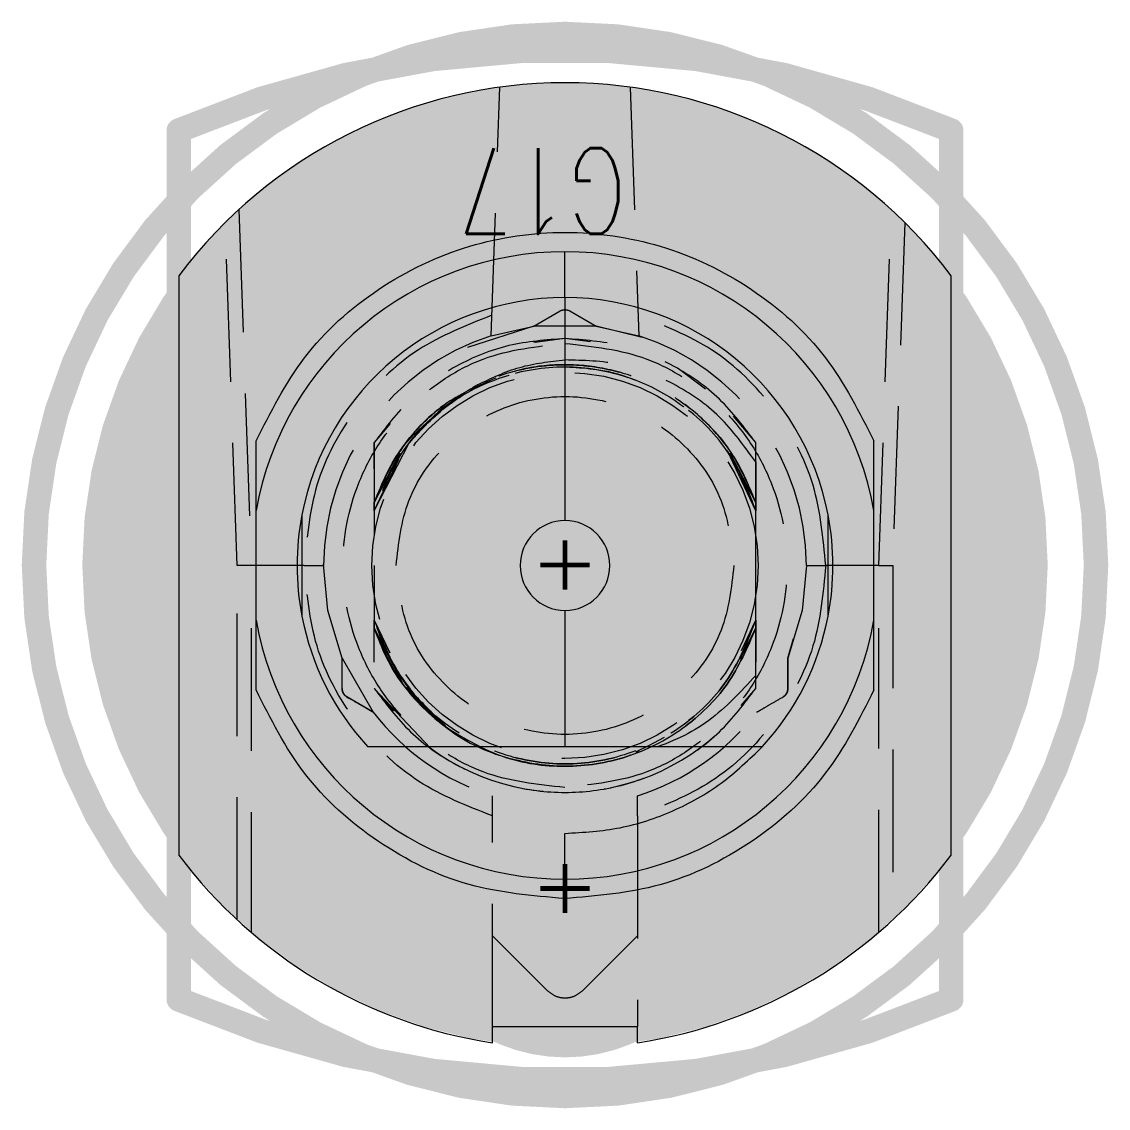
# Model space of a CAD drawing. Header units: millimetres. Extents: x 5 to 1395, y 5 to 415.
# Drawn here: x 1306.79 to 1318.05, y 98.57 to 109.83 of the extents above; entities that cross this region are included whole.
import ezdxf

# ---------------------------------------------------------------- set-up
doc = ezdxf.new("R2010")
doc.units = ezdxf.units.MM
doc.linetypes.add('HIDDEN', pattern=[1.905, 1.27, -0.635])
for name, color, linetype in [('DRIL_PLTE_THRU_01', 16, 'Continuous'), ('DRIL_PLTE_THRU_02', 146, 'Continuous'), ('DRIL_PLTE_THRU_03', 56, 'Continuous'), ('DRIL_PLTE_THRU_04', 216, 'Continuous'), ('DRIL_PLTE_THRU_05', 34, 'Continuous'), ('DRIL_PLTE_THRU_06', 96, 'Continuous'), ('DRIL_PLTE_THRU_07', 171, 'Continuous'), ('DRIL_PLTE_THRU_08', 176, 'Continuous'), ('DRIL_SYMBOL', 2, 'Continuous'), ('PADS_BOT', 5, 'Continuous'), ('PADS_INNER', 1, 'Continuous'), ('PADS_TOP', 1, 'Continuous'), ('PART_NAME_01', 1, 'Continuous'), ('PART_TOP_2DLINE_26', 5, 'Continuous'), ('PART_TOP_2DLINE_27', 5, 'Continuous')]:
    doc.layers.add(name, color=color, linetype=linetype)
doc.styles.add('W0$127', font='simplex', dxfattribs={"width": 0.75})

# ---------------------------------------------------------------- blocks, each defined once
blk = doc.blocks.new('SMOOTH_0$254')
at = {"const_width": 0.127}
blk.add_lwpolyline([(-0.0635, 0, 1), (0.0635, 0, 1)], format="xyb", close=True, dxfattribs=at)
blk = doc.blocks.new('PART_BODY_TOP_1')
at = {"layer": 'PART_TOP_2DLINE_26', "const_width": 0.254}
blk.add_lwpolyline([(5.5, 0, 1), (-5.5, 0, 1)], format="xyb", close=True, dxfattribs=at)
at = {"layer": 'PART_TOP_2DLINE_27', "const_width": 0.254}
blk.add_lwpolyline([(-4.5, 4), (4.5, 4, -0.208911), (4.5, -4), (-4.5, -4, -0.208911)], format="xyb", close=True, dxfattribs=at)
at = {"layer": 'PART_TOP_2DLINE_27'}
for p in [(-4.5, 4), (4.5, 4), (-4.5, -4), (4.5, -4)]:
    blk.add_blockref('SMOOTH_0$254', p, dxfattribs=at)
blk = doc.blocks.new('DRIL_SYMBOL_5$15')
at = {"layer": 'DRIL_SYMBOL', "const_width": 0.0508}
for points in [[(0, -0.254), (0, 0.254)], [(-0.254, 0), (0.254, 0)]]:
    blk.add_lwpolyline(points, dxfattribs=at)
blk = doc.blocks.new('DRIL_HOLE_5$15')
at = {"const_width": 2.575}
blk.add_lwpolyline([(-1.2875, 0, 1), (1.2875, 0, 1)], format="xyb", close=True, dxfattribs=at)
blk.add_blockref('DRIL_SYMBOL_5$15', (0, 0))
blk = doc.blocks.new('PAD_0')
at = {"const_width": 5}
blk.add_lwpolyline([(0, -2.5, 1), (0, 2.5, 1)], format="xyb", close=True, dxfattribs=at)
blk = doc.blocks.new('STK_TOP_181')
at = {"layer": 'DRIL_PLTE_THRU_01'}
blk.add_blockref('DRIL_HOLE_5$15', (0, 0), dxfattribs=at)
at = {"layer": 'DRIL_PLTE_THRU_02'}
blk.add_blockref('DRIL_HOLE_5$15', (0, 0), dxfattribs=at)
at = {"layer": 'DRIL_PLTE_THRU_03'}
blk.add_blockref('DRIL_HOLE_5$15', (0, 0), dxfattribs=at)
at = {"layer": 'DRIL_PLTE_THRU_04'}
blk.add_blockref('DRIL_HOLE_5$15', (0, 0), dxfattribs=at)
at = {"layer": 'DRIL_PLTE_THRU_05'}
blk.add_blockref('DRIL_HOLE_5$15', (0, 0), dxfattribs=at)
at = {"layer": 'DRIL_PLTE_THRU_06'}
blk.add_blockref('DRIL_HOLE_5$15', (0, 0), dxfattribs=at)
at = {"layer": 'DRIL_PLTE_THRU_07'}
blk.add_blockref('DRIL_HOLE_5$15', (0, 0), dxfattribs=at)
at = {"layer": 'DRIL_PLTE_THRU_08'}
blk.add_blockref('DRIL_HOLE_5$15', (0, 0), dxfattribs=at)
at = {"layer": 'PADS_BOT'}
blk.add_blockref('PAD_0', (0, 0), dxfattribs=at)
at = {"layer": 'PADS_INNER'}
blk.add_blockref('PAD_0', (0, 0), dxfattribs=at)
at = {"layer": 'PADS_TOP'}
blk.add_blockref('PAD_0', (0, 0), dxfattribs=at)
blk = doc.blocks.new('DRIL_SYMBOL_2$55')
at = {"layer": 'DRIL_SYMBOL', "const_width": 0.0508}
for points in [[(0, -0.254), (0, 0.254)], [(-0.254, 0), (0.254, 0)]]:
    blk.add_lwpolyline(points, dxfattribs=at)
blk = doc.blocks.new('DRIL_HOLE_2$55')
at = {"const_width": 1.275}
blk.add_lwpolyline([(-0.6375, 0, 1), (0.6375, 0, 1)], format="xyb", close=True, dxfattribs=at)
blk.add_blockref('DRIL_SYMBOL_2$55', (0, 0))
blk = doc.blocks.new('PAD_1')
at = {"const_width": 1.75}
blk.add_lwpolyline([(0, -0.875, 1), (0, 0.875, 1)], format="xyb", close=True, dxfattribs=at)
blk = doc.blocks.new('STK_TOP_182')
at = {"layer": 'DRIL_PLTE_THRU_01'}
blk.add_blockref('DRIL_HOLE_2$55', (0, 0), dxfattribs=at)
at = {"layer": 'DRIL_PLTE_THRU_02'}
blk.add_blockref('DRIL_HOLE_2$55', (0, 0), dxfattribs=at)
at = {"layer": 'DRIL_PLTE_THRU_03'}
blk.add_blockref('DRIL_HOLE_2$55', (0, 0), dxfattribs=at)
at = {"layer": 'DRIL_PLTE_THRU_04'}
blk.add_blockref('DRIL_HOLE_2$55', (0, 0), dxfattribs=at)
at = {"layer": 'DRIL_PLTE_THRU_05'}
blk.add_blockref('DRIL_HOLE_2$55', (0, 0), dxfattribs=at)
at = {"layer": 'DRIL_PLTE_THRU_06'}
blk.add_blockref('DRIL_HOLE_2$55', (0, 0), dxfattribs=at)
at = {"layer": 'DRIL_PLTE_THRU_07'}
blk.add_blockref('DRIL_HOLE_2$55', (0, 0), dxfattribs=at)
at = {"layer": 'DRIL_PLTE_THRU_08'}
blk.add_blockref('DRIL_HOLE_2$55', (0, 0), dxfattribs=at)
at = {"layer": 'PADS_BOT'}
blk.add_blockref('PAD_1', (0, 0), dxfattribs=at)
at = {"layer": 'PADS_INNER'}
blk.add_blockref('PAD_1', (0, 0), dxfattribs=at)
at = {"layer": 'PADS_TOP'}
blk.add_blockref('PAD_1', (0, 0), dxfattribs=at)
blk = doc.blocks.new('SYM_TOP_3')
for name, p in [('PART_BODY_TOP_1', (0, 0)), ('STK_TOP_181', (0, 0)), ('STK_TOP_182', (3.35, 0))]:
    blk.add_blockref(name, p)
blk = doc.blocks.new('PART_TOP_6')
blk.add_blockref('SYM_TOP_3', (0, 0))
at = {"layer": 'PART_NAME_01', "style": 'W0$127', "width": 0.75}
blk.add_text('G17', height=0.889, rotation=270, dxfattribs=at).set_placement((-4.318, 0.635))
blk = doc.blocks.new('q')
at = {"rotation": 270}
blk.add_blockref('PART_TOP_6', (1312.42, 104.199), dxfattribs=at)

msp = doc.modelspace()

# ---------------------------------------------------------------- linework, layer by layer
at = {"color": 7, "linetype": 'HIDDEN', "lineweight": 0}
for p, q in [((1311.6549, 106.5739), (1311.7448, 109.148)), ((1313.0948, 109.148), (1313.1847, 106.5739)), ((1309.0411, 107.8795), (1309.1698, 104.1938)), ((1315.6698, 104.1938), (1315.7985, 107.8795)), ((1309.0254, 104.1938), (1308.9013, 107.7463)), ((1315.9383, 107.7463), (1315.8142, 104.1938)), ((1312.0969, 106.6728), (1312.3698, 106.8304)), ((1312.4698, 106.8304), (1312.7427, 106.6728)), ((1312.0969, 106.6728), (1311.4088, 106.4527)), ((1311.6549, 106.5739), (1312.0969, 106.6728)), ((1312.7427, 106.6728), (1312.0969, 106.6728)), ((1312.7427, 106.6728), (1313.1847, 106.5739)), ((1313.2206, 106.5537), (1312.7427, 106.6728)), ((1312.4198, 106.5438), (1312.0961, 106.5032)), ((1312.4198, 106.5438), (1312.1095, 106.5049)), ((1312.6848, 106.5106), (1312.4198, 106.5438)), ((1313.8764, 106.0183), (1313.5948, 106.2289)), ((1314.3948, 105.4673), (1314.1656, 105.7408)), ((1310.6102, 105.6647), (1310.4448, 105.4673)), ((1310.5616, 105.6066), (1310.4448, 105.4673)), ((1310.4448, 105.1947), (1310.4448, 105.4673)), ((1310.4448, 105.4673), (1310.4448, 104.8447)), ((1310.4448, 104.7598), (1310.806, 105.4653)), ((1314.3948, 104.8447), (1314.3948, 105.4673)), ((1310.7091, 105.3587), (1310.4448, 104.8447)), ((1310.4448, 104.8447), (1310.7091, 105.3587)), ((1314.3948, 104.8447), (1314.1314, 105.357)), ((1310.6746, 105.2916), (1310.4448, 104.8447)), ((1310.4448, 104.8447), (1310.6746, 105.2916)), ((1310.4448, 104.7598), (1310.6664, 105.2297)), ((1310.6663, 105.2296), (1310.4448, 104.7598)), ((1310.4449, 104.7598), (1310.6957, 105.2919)), ((1310.6957, 105.2919), (1310.4449, 104.7598)), ((1310.4449, 104.7598), (1310.6957, 105.2918)), ((1310.6957, 105.2918), (1310.4449, 104.7598)), ((1314.1324, 105.3163), (1314.3948, 104.7598)), ((1314.3948, 104.7598), (1314.1324, 105.3163)), ((1314.1324, 105.3163), (1314.3948, 104.7598)), ((1314.3948, 104.7598), (1314.1324, 105.3163)), ((1314.3948, 104.509), (1314.3948, 105.2664)), ((1314.3948, 105.2664), (1314.3948, 104.8447)), ((1309.6948, 104.7182), (1309.6948, 104.7182)), ((1310.4448, 104.7598), (1310.4448, 104.509)), ((1314.3948, 103.8785), (1314.3948, 104.509)), ((1309.1698, 104.1938), (1309.0254, 104.1938)), ((1309.0255, 100.5225), (1309.0255, 104.1938)), ((1309.7198, 104.1938), (1309.1698, 104.1938)), ((1309.7198, 104.1938), (1309.9198, 104.1938)), ((1310.4448, 104.1938), (1310.4448, 103.9257)), ((1310.4448, 104.1122), (1310.4448, 103.8785)), ((1314.9198, 104.1938), (1315.1198, 104.1938)), ((1315.6698, 104.1938), (1315.1198, 104.1938)), ((1315.6698, 104.1938), (1315.8142, 104.1938)), ((1315.8141, 104.1938), (1315.8141, 100.5225)), ((1310.4448, 103.8785), (1310.4448, 103.6278)), ((1314.3948, 102.9203), (1314.3948, 103.8785)), ((1309.1698, 103.5435), (1309.1698, 100.3941)), ((1310.6046, 103.2888), (1310.4448, 103.6278)), ((1310.4448, 103.6278), (1310.6046, 103.2888)), ((1310.4448, 103.1929), (1310.4448, 103.5429)), ((1310.7387, 102.9712), (1310.4448, 103.5429)), ((1310.7388, 102.9711), (1310.4448, 103.5429)), ((1310.4448, 103.5429), (1310.5688, 103.3018)), ((1314.2329, 103.228), (1314.3948, 103.5429)), ((1314.3948, 103.6278), (1314.2452, 103.3105)), ((1314.2473, 103.3149), (1314.3948, 103.6278)), ((1314.3948, 103.3405), (1314.3948, 103.5429)), ((1314.3948, 103.5429), (1314.3948, 103.1929)), ((1315.6698, 100.3941), (1315.6698, 103.5435)), ((1314.7282, 103.2339), (1314.7862, 103.4361)), ((1310.1114, 103.2339), (1310.4343, 102.6746)), ((1314.7282, 103.2339), (1314.7282, 102.9188)), ((1311.0222, 102.3046), (1310.4448, 102.9203)), ((1310.4448, 102.9203), (1310.6426, 102.6843)), ((1314.2454, 102.742), (1314.3948, 102.9203)), ((1310.4343, 102.6746), (1310.1614, 102.8322)), ((1311.6698, 99.4188), (1311.6698, 101.6)), ((1313.1698, 101.6), (1313.1698, 99.4188)), ((1312.243, 99.7857), (1311.6698, 100.3589)), ((1313.1698, 100.3589), (1312.5966, 99.7857))]:
    msp.add_line(p, q, dxfattribs=at)
at = {"color": 7, "linetype": 'Continuous', "lineweight": 15}
for p, q in [((1312.4198, 106.9688), (1312.4198, 107.4438)), ((1308.4198, 107.1938), (1308.4198, 101.1938)), ((1316.4198, 101.1938), (1316.4198, 107.1938)), ((1312.4198, 106.9688), (1312.4198, 104.6585)), ((1312.4198, 103.729), (1312.4198, 102.3188)), ((1312.4198, 100.9438), (1312.4198, 101.4188)), ((1311.6698, 99.4188), (1313.1698, 99.4188)), ((1311.6698, 99.2503), (1311.6698, 99.4188)), ((1313.1698, 99.2503), (1313.1698, 99.4188))]:
    msp.add_line(p, q, dxfattribs=at)
at = {"color": 7, "linetype": 'HIDDEN', "lineweight": 0, "flags": 128}
for points in [[(1313.4471, 105.973), (1313.4471, 105.973)], [(1310.4448, 105.4673), (1310.4448, 105.4673)], [(1314.3948, 105.4673), (1314.3948, 105.4673)], [(1314.3948, 105.4673), (1314.3948, 105.4673)], [(1314.3948, 105.4673), (1314.3948, 105.4673)], [(1314.3948, 105.4673), (1314.3948, 105.4673)], [(1314.3948, 105.4673), (1314.3948, 105.4673)], [(1314.3948, 105.4673), (1314.3948, 105.4673)], [(1314.3948, 105.4673), (1314.3948, 105.4673)], [(1314.199, 105.221), (1314.199, 105.221)], [(1310.4448, 104.7598), (1310.4448, 104.7598)], [(1310.4448, 104.7598), (1310.4448, 104.7598)], [(1310.4448, 104.7598), (1310.4448, 104.7598)], [(1310.4448, 104.7598), (1310.4448, 104.7598)], [(1310.4448, 104.7598), (1310.4448, 104.7598)], [(1310.4448, 104.7598), (1310.4448, 104.7598)], [(1310.4448, 104.7598), (1310.4448, 104.7598)], [(1310.4448, 104.7598), (1310.4448, 104.7598)], [(1314.3948, 104.509), (1314.3948, 104.509)], [(1310.1114, 103.2339), (1309.9635, 103.7281), (1309.9198, 104.2023)], [(1314.9198, 104.1938), (1314.8761, 103.7281), (1314.7282, 103.2339)], [(1314.3948, 103.8785), (1314.3948, 103.8785)], [(1310.4448, 103.6278), (1310.4448, 103.6278)], [(1310.4448, 103.6278), (1310.4448, 103.6278)], [(1310.4448, 103.6278), (1310.4448, 103.6278)], [(1310.4448, 103.6278), (1310.4448, 103.6278)], [(1310.4448, 103.6278), (1310.4448, 103.6278)], [(1310.4448, 102.9203), (1310.4448, 102.9203)], [(1314.3948, 102.9203), (1314.3948, 102.9203)], [(1314.3948, 102.9203), (1314.3948, 102.9203)], [(1314.3948, 102.9203), (1314.3948, 102.9203)], [(1314.3948, 102.9203), (1314.3948, 102.9203)], [(1314.3948, 102.9203), (1314.3948, 102.9203)], [(1314.3948, 102.9203), (1314.3948, 102.9203)], [(1314.3948, 102.9203), (1314.3948, 102.9203)], [(1314.3948, 102.9203), (1314.3948, 102.9203)], [(1313.1959, 102.2645), (1313.1673, 102.2608), (1313.1584, 102.2607), (1313.1571, 102.2609), (1313.1562, 102.2613), (1313.1561, 102.2614), (1313.156, 102.2615), (1313.156, 102.2615), (1313.156, 102.2616), (1313.156, 102.2616), (1313.156, 102.2616), (1313.156, 102.2616), (1313.156, 102.2615), (1313.156, 102.2613), (1313.156, 102.2612), (1313.156, 102.2612), (1313.156, 102.2612), (1313.156, 102.2612), (1313.156, 102.2612), (1313.156, 102.2613), (1313.1559, 102.2615), (1313.1559, 102.2617), (1313.1559, 102.2618), (1313.1558, 102.2618), (1313.1558, 102.2618), (1313.1558, 102.2619), (1313.1558, 102.2619), (1313.1558, 102.2619), (1313.1558, 102.2622), (1313.1559, 102.2626), (1313.1563, 102.2632), (1313.1592, 102.2658), (1313.2887, 102.33), (1313.4517, 102.4172)]]:
    msp.add_lwpolyline(points, dxfattribs=at)
at = {"color": 7, "linetype": 'HIDDEN', "lineweight": 0}
msp.add_circle((1312.4198, 104.1938), 2, dxfattribs=at)
at = {"color": 7, "linetype": 'Continuous', "lineweight": 15}
for radius, start, end in [(5, 36.8699, 143.1301), (3.25, 90, 169.93673), (3.25, 10.06327, 90), (2.775, 90, 169.10705), (2.775, 10.89295, 90), (2.775, 169.10676, 190.89295), (2.775, 349.10668, 10.89376), (0.4648, 90, 270), (0.4648, 270, 90), (2.775, 190.89324, 222.50663), (2.775, 317.49336, 349.10705), (3.25, 190.06327, 270), (3.25, 270, 349.93673), (5, 216.8699, 261.37307), (5, 278.62693, 323.1301)]:
    msp.add_arc((1312.4198, 104.1938), radius, start, end, dxfattribs=at)
at = {"color": 7, "linetype": 'HIDDEN', "lineweight": 0}
for radius, start, end in [(2.5, 107.81569, 180), (2.5, 0, 72.18431), (2.35, 233.50581, 327.18508), (2.5, 217.42024, 252.5424), (2.5, 287.4576, 322.57976)]:
    msp.add_arc((1312.4198, 104.1938), radius, start, end, dxfattribs=at)
at = {"color": 7, "linetype": 'Continuous', "lineweight": 15}
for points, knots in [([(1309.2198, 105.4832), (1309.3707, 105.7822), (1309.6795, 106.3939), (1310.4628, 107.0959), (1311.4025, 107.5444), (1312.4198, 107.6923), (1313.4372, 107.5444), (1314.3768, 107.0959), (1315.1601, 106.3939), (1315.4689, 105.7822), (1315.6198, 105.4832)], [0, 0, 0, 0, 0.1222043, 0.2500003, 0.3777962, 0.5000005, 0.6222031, 0.7500006, 0.8777966, 1, 1, 1, 1]), ([(1309.2198, 104.7617), (1309.2198, 104.7622), (1309.2198, 104.7634), (1309.2198, 104.7751), (1309.2198, 104.8185), (1309.2198, 105.0151), (1309.2198, 105.249), (1309.2198, 105.4452), (1309.2198, 105.4832)], [0, 0, 0, 0, 0.0169296, 0.0393016, 0.0816949, 0.236196, 0.8521553, 1, 1, 1, 1]), ([(1315.6198, 104.7617), (1315.6198, 104.7622), (1315.6198, 104.7634), (1315.6198, 104.7751), (1315.6198, 104.8185), (1315.6198, 105.0151), (1315.6198, 105.249), (1315.6198, 105.4452), (1315.6198, 105.4832)], [0, 0, 0, 0, 0.0169296, 0.0393016, 0.0816949, 0.236196, 0.8521553, 1, 1, 1, 1]), ([(1309.2198, 103.6259), (1309.2198, 103.8018), (1309.2198, 104.1542), (1309.2198, 104.5474), (1309.2198, 104.7398), (1309.2198, 104.7617)], [0, 0, 0, 0, 0.469099, 0.9396121, 1, 1, 1, 1]), ([(1309.6948, 104.7182), (1309.6948, 104.4281), (1309.6948, 104.075), (1309.6948, 103.7308), (1309.6948, 103.6694)], [0, 0, 0, 0, 0.8214873, 1, 1, 1, 1]), ([(1315.1448, 103.6694), (1315.1448, 103.9595), (1315.1448, 104.3126), (1315.1448, 104.6568), (1315.1448, 104.7182)], [0, 0, 0, 0, 0.8214964, 1, 1, 1, 1]), ([(1315.6198, 103.6259), (1315.6198, 103.8018), (1315.6198, 104.1542), (1315.6198, 104.5474), (1315.6198, 104.7398), (1315.6198, 104.7617)], [0, 0, 0, 0, 0.469099, 0.9396121, 1, 1, 1, 1]), ([(1309.2198, 102.9044), (1309.2198, 103.0389), (1309.2198, 103.2127), (1309.2198, 103.407), (1309.2198, 103.4876), (1309.2198, 103.5416), (1309.2198, 103.5812), (1309.2198, 103.6074), (1309.2198, 103.6214), (1309.2198, 103.6255), (1309.2198, 103.6258), (1309.2198, 103.6259)], [0, 0, 0, 0, 0.5219304, 0.6747053, 0.7796353, 0.8517317, 0.9016672, 0.9545653, 0.975882, 0.9930943, 1, 1, 1, 1]), ([(1315.6198, 102.9044), (1315.6198, 103.0389), (1315.6198, 103.2127), (1315.6198, 103.407), (1315.6198, 103.4876), (1315.6198, 103.5416), (1315.6198, 103.5812), (1315.6198, 103.6074), (1315.6198, 103.6214), (1315.6198, 103.6255), (1315.6198, 103.6258), (1315.6198, 103.6259)], [0, 0, 0, 0, 0.5219304, 0.6747053, 0.7796353, 0.8517317, 0.9016672, 0.9545653, 0.975882, 0.9930943, 1, 1, 1, 1]), ([(1312.4138, 100.7438), (1312.0803, 100.7724), (1311.3981, 100.831), (1310.4603, 101.2972), (1309.6787, 101.9941), (1309.3705, 102.6055), (1309.2198, 102.9044)], [0, 0, 0, 0, 0.2444227, 0.5000001, 0.7555747, 1, 1, 1, 1]), ([(1315.6198, 102.9044), (1315.4686, 102.6047), (1315.1593, 101.9915), (1314.3744, 101.2935), (1313.4327, 100.8279), (1312.7483, 100.7714), (1312.4138, 100.7438)], [0, 0, 0, 0, 0.2443909, 0.4999992, 0.7556084, 1, 1, 1, 1]), ([(1310.3741, 102.3188), (1310.8117, 102.3188), (1311.4146, 102.3188), (1312.2035, 102.3188), (1312.4198, 102.3188)], [0, 0, 0, 0, 0.7257593, 1, 1, 1, 1]), ([(1312.4198, 102.3188), (1312.6147, 102.3188), (1313.1191, 102.3188), (1313.8009, 102.3188), (1314.2499, 102.3188), (1314.4655, 102.3188)], [0, 0, 0, 0, 0.2465271, 0.6381402, 1, 1, 1, 1]), ([(1312.4198, 101.4188), (1312.6116, 101.4302), (1312.9951, 101.453), (1313.5443, 101.6379), (1314.0515, 101.9178), (1314.3275, 102.1851), (1314.4655, 102.3188)], [0, 0, 0, 0, 0.2499982, 0.5000005, 0.7500026, 1, 1, 1, 1])]:
    msp.add_open_spline(points, degree=3, knots=knots, dxfattribs=at)
at = {"color": 7, "linetype": 'HIDDEN', "lineweight": 0}
for points, knots in [([(1312.3698, 106.8304), (1312.3777, 106.8342), (1312.3935, 106.8418), (1312.4198, 106.8448), (1312.4461, 106.8418), (1312.4619, 106.8342), (1312.4698, 106.8304)], [0, 0, 0, 0, 0.2500513, 0.5000659, 0.7500805, 1, 1, 1, 1]), ([(1311.6623, 106.7853), (1311.3988, 106.6816), (1310.8577, 106.4685), (1310.2241, 105.8395), (1309.7982, 105.0549), (1309.7455, 104.4758), (1309.7198, 104.1938)], [0, 0, 0, 0, 0.2434225, 0.4999995, 0.7565778, 1, 1, 1, 1]), ([(1315.1198, 104.1938), (1315.0941, 104.4758), (1315.0414, 105.0549), (1314.6155, 105.8396), (1313.9819, 106.4685), (1313.4408, 106.6816), (1313.1773, 106.7853)], [0, 0, 0, 0, 0.24342247, 0.49999832, 0.75657794, 1, 1, 1, 1]), ([(1312.4198, 101.8938), (1312.1306, 101.9247), (1311.6841, 101.9724), (1311.148, 102.2587), (1310.7825, 102.5558), (1310.4833, 102.9219), (1310.206, 103.4579), (1310.064, 104.1938), (1310.206, 104.9295), (1310.4832, 105.4655), (1310.7823, 105.8315), (1311.1478, 106.1288), (1311.6839, 106.4152), (1312.1306, 106.4629), (1312.4198, 106.4938)], [0, 0, 0, 0, 0.1197223, 0.1848231, 0.2499996, 0.3151016, 0.3802783, 0.4999999, 0.6197216, 0.6848232, 0.7500003, 0.8151012, 0.8802778, 1, 1, 1, 1]), ([(1312.4198, 106.5438), (1312.2242, 106.5297), (1311.8331, 106.5016), (1311.2849, 106.276), (1310.7983, 105.9375), (1310.5626, 105.624), (1310.4448, 105.4673)], [0, 0, 0, 0, 0.2499983, 0.5000031, 0.7499995, 1, 1, 1, 1]), ([(1312.4198, 106.5438), (1312.2242, 106.5297), (1311.8331, 106.5016), (1311.2849, 106.276), (1310.7983, 105.9375), (1310.5626, 105.624), (1310.4448, 105.4673)], [0, 0, 0, 0, 0.2499983, 0.5000031, 0.7499995, 1, 1, 1, 1]), ([(1314.3948, 105.4673), (1314.277, 105.624), (1314.0414, 105.9375), (1313.5547, 106.276), (1313.0065, 106.5016), (1312.6154, 106.5297), (1312.4198, 106.5438)], [0, 0, 0, 0, 0.2500007, 0.5000024, 0.7500015, 1, 1, 1, 1]), ([(1314.3948, 105.4673), (1314.277, 105.624), (1314.0414, 105.9375), (1313.5547, 106.276), (1313.0065, 106.5016), (1312.6154, 106.5297), (1312.4198, 106.5438)], [0, 0, 0, 0, 0.2500007, 0.5000024, 0.7500015, 1, 1, 1, 1]), ([(1312.4198, 106.4938), (1312.709, 106.4629), (1313.1555, 106.4152), (1313.6917, 106.1289), (1314.0571, 105.8317), (1314.3563, 105.4657), (1314.6336, 104.9297), (1314.7756, 104.1938), (1314.6336, 103.458), (1314.3564, 102.922), (1314.0573, 102.5561), (1313.6918, 102.2588), (1313.1557, 101.9724), (1312.709, 101.9247), (1312.4198, 101.8938)], [0, 0, 0, 0, 0.1197204, 0.184823, 0.2499996, 0.3151021, 0.3802785, 0.4999999, 0.6197213, 0.684823, 0.7500002, 0.8151032, 0.8802795, 1, 1, 1, 1]), ([(1310.4448, 104.8447), (1310.5315, 105.0446), (1310.705, 105.4445), (1311.1833, 105.9057), (1311.7682, 106.205), (1312.4198, 106.3074), (1313.0715, 106.205), (1313.6563, 105.9057), (1314.1347, 105.4445), (1314.3081, 105.0446), (1314.3948, 104.8447)], [0, 0, 0, 0, 0.1249991, 0.2499996, 0.3749991, 0.500001, 0.6250005, 0.7499987, 0.8750003, 1, 1, 1, 1]), ([(1314.3948, 104.7598), (1314.3139, 104.9666), (1314.1521, 105.3803), (1313.6756, 105.8625), (1313.0838, 106.1764), (1312.4198, 106.2842), (1311.7558, 106.1765), (1311.1641, 105.8625), (1310.6876, 105.3803), (1310.5257, 104.9666), (1310.4448, 104.7598)], [0, 0, 0, 0, 0.1249992, 0.2499991, 0.3749999, 0.4999991, 0.6250007, 0.7499985, 0.8750003, 1, 1, 1, 1]), ([(1310.806, 105.4653), (1310.9341, 105.6036), (1311.1902, 105.8803), (1311.6987, 106.1436), (1312.2526, 106.2678), (1312.8211, 106.235), (1313.3597, 106.0502), (1313.8253, 105.7255), (1314.1963, 105.2893), (1314.3286, 104.9363), (1314.3948, 104.7598)], [0, 0, 0, 0, 0.12499927, 0.25000091, 0.3749999, 0.50000098, 0.62500214, 0.75000121, 0.87500063, 1, 1, 1, 1]), ([(1311.5152, 106.0662), (1311.6579, 106.1343), (1311.9448, 106.2712), (1312.2608, 106.3056), (1312.4198, 106.3229)], [0, 0, 0, 0, 0.4970695, 1, 1, 1, 1]), ([(1314.3948, 104.8447), (1314.34, 104.9819), (1314.2304, 105.2564), (1313.9604, 105.6124), (1313.6273, 105.9064), (1313.238, 106.1226), (1312.8121, 106.2522), (1312.3692, 106.2874), (1311.9256, 106.2342), (1311.652, 106.1222), (1311.5152, 106.0662)], [0, 0, 0, 0, 0.1250009, 0.2499997, 0.3750002, 0.4999991, 0.6249987, 0.7499977, 0.8749996, 1, 1, 1, 1]), ([(1314.3948, 105.2664), (1314.2776, 105.4293), (1314.0448, 105.753), (1313.5518, 106.0938), (1313.0004, 106.3075), (1312.6124, 106.3178), (1312.4198, 106.3229)], [0, 0, 0, 0, 0.2550543, 0.5067405, 0.7550525, 1, 1, 1, 1]), ([(1311.7027, 106.1333), (1311.5299, 106.0581), (1311.1579, 105.8962), (1310.7061, 105.4416), (1310.5319, 105.0437), (1310.4448, 104.8447)], [0, 0, 0, 0, 0.3025452, 0.6512722, 1, 1, 1, 1]), ([(1311.5152, 106.0662), (1311.3811, 105.9837), (1311.1142, 105.8194), (1310.9084, 105.5829), (1310.806, 105.4653)], [0, 0, 0, 0, 0.5024715, 1, 1, 1, 1]), ([(1310.6698, 104.1938), (1310.6961, 104.4228), (1310.7487, 104.8809), (1311.1534, 105.4634), (1311.7319, 105.8527), (1312.4198, 105.9893), (1313.1077, 105.8527), (1313.6862, 105.4634), (1314.0909, 104.8809), (1314.1435, 104.4228), (1314.1698, 104.1938)], [0, 0, 0, 0, 0.12500011, 0.25000039, 0.37499916, 0.50000047, 0.6249991, 0.75000014, 0.87500043, 1, 1, 1, 1]), ([(1310.4448, 104.8447), (1310.5275, 105.0487), (1310.6673, 105.3933), (1310.9448, 105.637), (1311.058, 105.7364)], [0, 0, 0, 0, 0.5921117, 1, 1, 1, 1]), ([(1310.4448, 104.7598), (1310.4448, 104.7601), (1310.4448, 104.7609), (1310.4448, 104.7678), (1310.4448, 104.7944), (1310.4448, 104.8229), (1310.4448, 104.8447)], [0, 0, 0, 0, 0.0688702, 0.1454185, 0.34492, 1, 1, 1, 1]), ([(1310.4448, 104.8447), (1310.4448, 104.823), (1310.4448, 104.795), (1310.4448, 104.7678), (1310.4448, 104.7609), (1310.4448, 104.7601), (1310.4448, 104.7598)], [0, 0, 0, 0, 0.6593617, 0.8552805, 0.9304921, 1, 1, 1, 1]), ([(1310.4448, 104.7598), (1310.4448, 104.7601), (1310.4448, 104.7609), (1310.4448, 104.7678), (1310.4448, 104.7944), (1310.4448, 104.8229), (1310.4448, 104.8447)], [0, 0, 0, 0, 0.0689442, 0.1455862, 0.3451607, 1, 1, 1, 1]), ([(1314.3948, 104.7598), (1314.3948, 104.7601), (1314.3948, 104.7609), (1314.3948, 104.7677), (1314.3948, 104.7944), (1314.3948, 104.8228), (1314.3948, 104.8447)], [0, 0, 0, 0, 0.06886311, 0.14538299, 0.34483209, 1, 1, 1, 1]), ([(1314.3948, 104.7598), (1314.3948, 104.7601), (1314.3948, 104.7609), (1314.3948, 104.7678), (1314.3948, 104.7944), (1314.3948, 104.8229), (1314.3948, 104.8447)], [0, 0, 0, 0, 0.0689513, 0.1455587, 0.3451341, 1, 1, 1, 1]), ([(1314.3948, 104.8447), (1314.3948, 104.823), (1314.3948, 104.7949), (1314.3948, 104.7677), (1314.3948, 104.7609), (1314.3948, 104.7601), (1314.3948, 104.7598)], [0, 0, 0, 0, 0.6595793, 0.8554169, 0.9305729, 1, 1, 1, 1]), ([(1311.6698, 101.6), (1311.4055, 101.7033), (1310.8626, 101.9154), (1310.2263, 102.5447), (1309.7986, 103.3307), (1309.7456, 103.9112), (1309.7198, 104.1938)], [0, 0, 0, 0, 0.2433907, 0.4999984, 0.7566076, 1, 1, 1, 1]), ([(1314.1698, 104.1938), (1314.1435, 103.9647), (1314.0909, 103.5066), (1313.6862, 102.9241), (1313.1078, 102.5349), (1312.4198, 102.3982), (1311.7319, 102.5349), (1311.1534, 102.9241), (1310.7487, 103.5066), (1310.6961, 103.9647), (1310.6698, 104.1938)], [0, 0, 0, 0, 0.1249995, 0.2499997, 0.3750011, 0.4999995, 0.6250006, 0.7499997, 0.875, 1, 1, 1, 1]), ([(1315.1198, 104.1938), (1315.094, 103.9112), (1315.041, 103.3307), (1314.6133, 102.5447), (1313.977, 101.9154), (1313.4341, 101.7033), (1313.1698, 101.6)], [0, 0, 0, 0, 0.24339245, 0.49999901, 0.75660599, 1, 1, 1, 1]), ([(1310.4448, 103.6278), (1310.4448, 103.6274), (1310.4448, 103.6266), (1310.4448, 103.6198), (1310.4448, 103.5932), (1310.4448, 103.5647), (1310.4448, 103.5429)], [0, 0, 0, 0, 0.0688922, 0.1454464, 0.3449424, 1, 1, 1, 1]), ([(1310.4448, 103.5429), (1310.4448, 103.5645), (1310.4448, 103.5926), (1310.4448, 103.6198), (1310.4448, 103.6267), (1310.4448, 103.6274), (1310.4448, 103.6278)], [0, 0, 0, 0, 0.6594841, 0.8553269, 0.9305166, 1, 1, 1, 1]), ([(1310.4448, 103.6278), (1310.493, 103.4886), (1310.5894, 103.2101), (1310.7684, 102.9761), (1310.8579, 102.8591)], [0, 0, 0, 0, 0.50000229, 1, 1, 1, 1]), ([(1310.4448, 103.6278), (1310.493, 103.4886), (1310.5894, 103.2102), (1310.7684, 102.9761), (1310.8579, 102.8591)], [0, 0, 0, 0, 0.5000021, 1, 1, 1, 1]), ([(1314.3948, 103.6278), (1314.3139, 103.4209), (1314.1521, 103.0072), (1313.6756, 102.525), (1313.0838, 102.2111), (1312.4198, 102.1034), (1311.7558, 102.2111), (1311.1641, 102.525), (1310.6876, 103.0072), (1310.5257, 103.4209), (1310.4448, 103.6278)], [0, 0, 0, 0, 0.1250006, 0.25, 0.3749998, 0.4999996, 0.6249991, 0.7499996, 0.8749995, 1, 1, 1, 1]), ([(1310.4448, 103.6278), (1310.5257, 103.4209), (1310.6876, 103.0072), (1311.1641, 102.525), (1311.7558, 102.2111), (1312.4198, 102.1034), (1313.0838, 102.2111), (1313.6756, 102.525), (1314.1521, 103.0072), (1314.3139, 103.4209), (1314.3948, 103.6278)], [0, 0, 0, 0, 0.1250005, 0.2500004, 0.3750009, 0.5000004, 0.6250002, 0.75, 0.8749994, 1, 1, 1, 1]), ([(1311.183, 102.522), (1311.0204, 102.6636), (1310.6952, 102.9466), (1310.5283, 103.3441), (1310.4448, 103.5429)], [0, 0, 0, 0, 0.4999986, 1, 1, 1, 1]), ([(1310.9589, 102.7497), (1310.8823, 102.8188), (1310.6436, 103.034), (1310.5252, 103.3371), (1310.4448, 103.5429)], [0, 0, 0, 0, 0.3212786, 1, 1, 1, 1]), ([(1310.4448, 103.5429), (1310.5315, 103.343), (1310.705, 102.9431), (1311.1833, 102.4819), (1311.7682, 102.1826), (1312.4198, 102.0802), (1313.0715, 102.1826), (1313.6563, 102.4819), (1314.1346, 102.9431), (1314.3081, 103.343), (1314.3948, 103.5429)], [0, 0, 0, 0, 0.1249995, 0.2500005, 0.3749989, 0.5000007, 0.6249996, 0.7500002, 0.8749992, 1, 1, 1, 1]), ([(1314.3947, 103.6278), (1314.3138, 103.421), (1314.152, 103.0073), (1313.6755, 102.5251), (1313.0838, 102.2112), (1312.4198, 102.1034), (1311.7558, 102.2112), (1311.1641, 102.5251), (1310.6876, 103.0073), (1310.5258, 103.421), (1310.4449, 103.6278)], [0, 0, 0, 0, 0.1249992, 0.249999, 0.3750005, 0.4999995, 0.6250012, 0.7499999, 0.8750002, 1, 1, 1, 1]), ([(1310.4449, 103.6278), (1310.5258, 103.421), (1310.6876, 103.0073), (1311.1641, 102.5251), (1311.7558, 102.2112), (1312.4198, 102.1034), (1313.0838, 102.2112), (1313.6755, 102.5251), (1314.152, 103.0073), (1314.3138, 103.421), (1314.3947, 103.6278)], [0, 0, 0, 0, 0.1249998, 0.2500001, 0.3749988, 0.5000005, 0.6249995, 0.750001, 0.8750008, 1, 1, 1, 1]), ([(1314.3948, 103.6278), (1314.3139, 103.421), (1314.152, 103.0073), (1313.6755, 102.5251), (1313.0838, 102.2112), (1312.4198, 102.1034), (1311.7558, 102.2112), (1311.1641, 102.5251), (1310.6876, 103.0073), (1310.5258, 103.421), (1310.4449, 103.6278)], [0, 0, 0, 0, 0.1250002, 0.2499999, 0.3750012, 0.4999999, 0.6250013, 0.7500001, 0.8749998, 1, 1, 1, 1]), ([(1310.4449, 103.6278), (1310.5258, 103.421), (1310.6876, 103.0073), (1311.1641, 102.5251), (1311.7558, 102.2112), (1312.4198, 102.1034), (1313.0838, 102.2112), (1313.6755, 102.5251), (1314.152, 103.0073), (1314.3139, 103.421), (1314.3948, 103.6278)], [0, 0, 0, 0, 0.1250002, 0.2499999, 0.3749987, 0.5000001, 0.6249988, 0.7500001, 0.8749998, 1, 1, 1, 1]), ([(1314.3948, 103.5429), (1314.3081, 103.343), (1314.1347, 102.9431), (1313.6563, 102.4819), (1313.0717, 102.1827), (1312.419, 102.0796), (1311.7711, 102.1847), (1311.1888, 102.4662), (1310.9118, 102.7788), (1310.7793, 102.9284)], [0, 0, 0, 0, 0.1445644, 0.2891266, 0.4336911, 0.5782532, 0.7228152, 0.8673797, 1, 1, 1, 1]), ([(1314.3948, 103.5429), (1314.3081, 103.343), (1314.1347, 102.9431), (1313.6562, 102.4818), (1313.0717, 102.1828), (1312.4187, 102.0793), (1311.7722, 102.186), (1311.229, 102.4408), (1310.9817, 102.7154), (1310.88, 102.8283)], [0, 0, 0, 0, 0.1492881, 0.2985746, 0.4478635, 0.59715, 0.7464366, 0.8957255, 1, 1, 1, 1]), ([(1310.8899, 102.8184), (1310.9885, 102.7091), (1311.2329, 102.4383), (1311.7723, 102.1861), (1312.4187, 102.0792), (1313.0718, 102.1828), (1313.6562, 102.4818), (1314.1347, 102.9431), (1314.3081, 103.3429), (1314.3948, 103.5429)], [0, 0, 0, 0, 0.1013792, 0.2511482, 0.4009195, 0.550691, 0.7004591, 0.85023, 1, 1, 1, 1]), ([(1314.3948, 103.5429), (1314.3081, 103.3429), (1314.1347, 102.9431), (1313.6562, 102.4818), (1313.0718, 102.1829), (1312.4184, 102.0789), (1311.7733, 102.1873), (1311.2603, 102.4207), (1311.0362, 102.6653), (1310.9589, 102.7497)], [0, 0, 0, 0, 0.1532183, 0.3064355, 0.4596527, 0.6128719, 0.7660911, 0.9193084, 1, 1, 1, 1]), ([(1311.2011, 102.5089), (1311.3885, 102.3977), (1311.7634, 102.1754), (1312.4211, 102.0821), (1313.0711, 102.1821), (1313.6564, 102.482), (1314.1346, 102.9431), (1314.3081, 103.3429), (1314.3948, 103.5429)], [0, 0, 0, 0, 0.1666647, 0.3333339, 0.4999992, 0.6666673, 0.8333328, 1, 1, 1, 1]), ([(1314.3948, 103.5429), (1314.3948, 103.5645), (1314.3948, 103.5926), (1314.3948, 103.6198), (1314.3948, 103.6267), (1314.3948, 103.6274), (1314.3948, 103.6278)], [0, 0, 0, 0, 0.6593366, 0.8552885, 0.930508, 1, 1, 1, 1]), ([(1314.3948, 103.6278), (1314.3948, 103.6274), (1314.3948, 103.6267), (1314.3948, 103.6198), (1314.3948, 103.5932), (1314.3948, 103.5647), (1314.3948, 103.5429)], [0, 0, 0, 0, 0.0688384, 0.1453163, 0.344692, 1, 1, 1, 1]), ([(1314.3948, 103.5429), (1314.3948, 103.5645), (1314.3948, 103.5926), (1314.3948, 103.6198), (1314.3948, 103.6267), (1314.3948, 103.6274), (1314.3948, 103.6278)], [0, 0, 0, 0, 0.6595704, 0.8553707, 0.9305324, 1, 1, 1, 1]), ([(1310.1114, 102.9188), (1310.1114, 103.0008), (1310.1114, 103.1092), (1310.1114, 103.2056), (1310.1114, 103.2303), (1310.1114, 103.2327), (1310.1114, 103.2339)], [0, 0, 0, 0, 0.6387162, 0.8437463, 0.9249997, 1, 1, 1, 1]), ([(1314.7282, 102.9188), (1314.7282, 103.0008), (1314.7282, 103.1092), (1314.7282, 103.2056), (1314.7282, 103.2303), (1314.7282, 103.2327), (1314.7282, 103.2339)], [0, 0, 0, 0, 0.6386718, 0.8437399, 0.9249969, 1, 1, 1, 1]), ([(1314.3948, 103.0548), (1314.2421, 102.888), (1313.9366, 102.5542), (1313.4842, 102.3401), (1313.2315, 102.2739), (1313.1959, 102.2645)], [0, 0, 0, 0, 0.4618337, 0.9241466, 1, 1, 1, 1]), ([(1310.1614, 102.8322), (1310.1542, 102.8371), (1310.1398, 102.8469), (1310.124, 102.8683), (1310.1134, 102.8927), (1310.1121, 102.9101), (1310.1114, 102.9188)], [0, 0, 0, 0, 0.2507834, 0.500031, 0.7491916, 1, 1, 1, 1]), ([(1310.1114, 102.9188), (1310.1117, 102.9111), (1310.1121, 102.9007), (1310.1177, 102.8834), (1310.1214, 102.8751), (1310.1245, 102.8693), (1310.128, 102.8636), (1310.1334, 102.856), (1310.1458, 102.842), (1310.1548, 102.8364), (1310.1614, 102.8322)], [0, 0, 0, 0, 0.30013497, 0.4066611, 0.45258454, 0.49588135, 0.54008593, 0.58669408, 0.69453268, 1, 1, 1, 1]), ([(1310.4448, 102.9203), (1310.5626, 102.7637), (1310.7983, 102.4505), (1311.2849, 102.1098), (1311.8331, 101.8925), (1312.4198, 101.8194), (1313.0065, 101.8925), (1313.5547, 102.1098), (1314.0414, 102.4505), (1314.277, 102.7637), (1314.3948, 102.9203)], [0, 0, 0, 0, 0.1250003, 0.2499989, 0.375001, 0.5000002, 0.6249994, 0.7499985, 0.8749997, 1, 1, 1, 1]), ([(1314.7282, 102.9188), (1314.7275, 102.9101), (1314.7262, 102.8927), (1314.7156, 102.8683), (1314.6998, 102.8469), (1314.6854, 102.8371), (1314.6782, 102.8322)], [0, 0, 0, 0, 0.25081647, 0.5000394, 0.74920854, 1, 1, 1, 1]), ([(1314.6782, 102.8322), (1314.6847, 102.8363), (1314.6935, 102.8418), (1314.7057, 102.8553), (1314.711, 102.8627), (1314.7145, 102.8682), (1314.7177, 102.8741), (1314.7216, 102.8826), (1314.7275, 102.9003), (1314.7279, 102.9109), (1314.7282, 102.9188)], [0, 0, 0, 0, 0.3001667, 0.4066652, 0.4525696, 0.4958635, 0.5400665, 0.5867116, 0.6945351, 1, 1, 1, 1]), ([(1310.1614, 102.8322), (1310.2325, 102.7912), (1310.3264, 102.737), (1310.4099, 102.6887), (1310.4312, 102.6764), (1310.4333, 102.6752), (1310.4343, 102.6746)], [0, 0, 0, 0, 0.6387309, 0.8437493, 0.9250018, 1, 1, 1, 1]), ([(1310.8579, 102.8591), (1310.9445, 102.767), (1311.0461, 102.6588), (1311.1598, 102.5547), (1311.1793, 102.5328), (1311.1832, 102.5258), (1311.1835, 102.5235), (1311.1833, 102.5226), (1311.1831, 102.5222), (1311.183, 102.522)], [0, 0, 0, 0, 0.8053474, 0.9459656, 0.9826791, 0.9932303, 0.9969161, 0.9984959, 1, 1, 1, 1]), ([(1314.4053, 102.6746), (1314.4063, 102.6752), (1314.4084, 102.6764), (1314.4298, 102.6888), (1314.482, 102.7189), (1314.5691, 102.7692), (1314.6399, 102.8101), (1314.6782, 102.8322)], [0, 0, 0, 0, 0.0741095, 0.1549219, 0.359906, 0.6537367, 1, 1, 1, 1]), ([(1311.6698, 101.6), (1311.6698, 101.6278), (1311.6698, 101.6829), (1311.6698, 101.7511), (1311.6698, 101.8003), (1311.6698, 101.806), (1311.6698, 101.8089)], [0, 0, 0, 0, 0.25810494, 0.51260067, 0.75559521, 1, 1, 1, 1]), ([(1313.1698, 101.6), (1313.1698, 101.6278), (1313.1698, 101.6831), (1313.1698, 101.7512), (1313.1698, 101.8003), (1313.1698, 101.8061), (1313.1698, 101.8089)], [0, 0, 0, 0, 0.2586216, 0.5136163, 0.7560929, 1, 1, 1, 1]), ([(1312.5966, 99.7857), (1312.5708, 99.7652), (1312.5191, 99.7242), (1312.4198, 99.7066), (1312.3205, 99.7242), (1312.2689, 99.7652), (1312.243, 99.7857)], [0, 0, 0, 0, 0.250006, 0.4999971, 0.7500258, 1, 1, 1, 1])]:
    msp.add_open_spline(points, degree=3, knots=knots, dxfattribs=at)

# ---------------------------------------------------------------- block references
msp.add_blockref('q', (0, 0))

doc.saveas('drawing.dxf')
